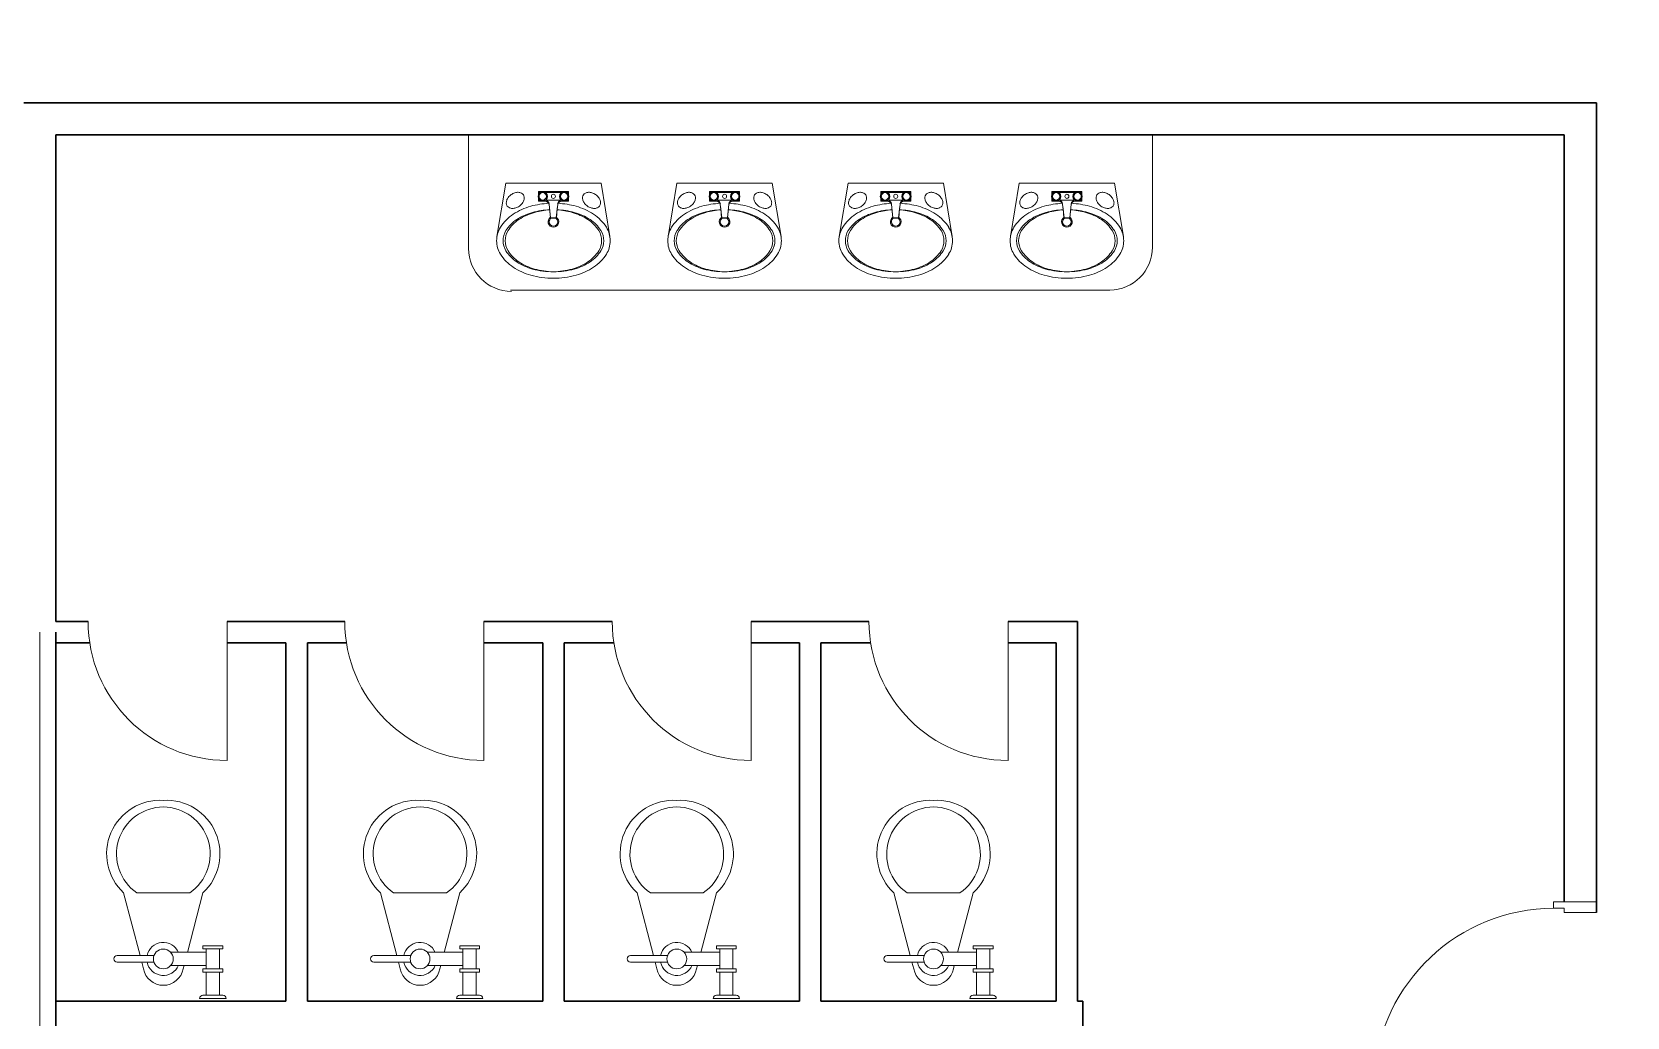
# Model space of a CAD drawing. Extents: x -59 to 582, y -1177 to 100.
# Drawn here: x 503.76 to 511.22, y -6.03 to -1.42 of the extents above; entities that cross this region are included whole.
import ezdxf

# ---------------------------------------------------------------- set-up
doc = ezdxf.new("R2010")
doc.units = 0
doc.header["$LTSCALE"] = 0.15
doc.layers.add('0 sockets', color=252, linetype='Continuous')
for name, color, linetype, lineweight in [('anal', 252, 'Continuous', 20), ('DOOR', 252, 'Continuous', 20), ('FIXT', 252, 'Continuous', 9), ('wall', 252, 'Continuous', 30), ('WC', 252, 'Continuous', 9)]:
    doc.layers.add(name, color=color, linetype=linetype, lineweight=lineweight)

# ---------------------------------------------------------------- blocks, each defined once
blk = doc.blocks.new('ARCH')
at = {"layer": 'anal'}
for p, q in [((105.8036, 386.3938), (105.8036, 386.925)), ((109, 386.925), (109, 386.4)), ((108.8, 386.2), (106, 386.2)), ((103.8, 384.6), (103.8, 379.8)), ((103.8, 379.8), (103.8, 384.6))]:
    blk.add_line(p, q, dxfattribs=at)
for centre, start, end in [((106.0036, 386.3938), 180, 270), ((108.8, 386.4), 270, 0)]:
    blk.add_arc(centre, 0.2, start, end, dxfattribs=at)
at = {"layer": 'DOOR'}
for p, q in [((104.675, 384.65), (104.675, 384)), ((105.875, 384.65), (105.875, 384)), ((107.125, 384.65), (107.125, 384)), ((108.325, 384.65), (108.325, 384))]:
    blk.add_line(p, q, dxfattribs=at)
blk.add_lwpolyline([(110.875, 383.3092), (110.875, 383.3392), (111.075, 383.3392), (111.075, 383.2892), (110.925, 383.2892), (110.925, 383.3092)], close=True, dxfattribs=at)
for centre, radius, start, end in [((104.675, 384.65), 0.65, 180, 270), ((105.875, 384.65), 0.65, 180, 270), ((107.125, 384.65), 0.65, 180, 270), ((108.325, 384.65), 0.65, 180, 270), ((110.8783, 382.4643), 0.8449, 90.22177, 176.38894)]:
    blk.add_arc(centre, radius, start, end, dxfattribs=at)
at = {"layer": 'FIXT'}
for p, q in [((105.9775, 386.7), (105.9361, 386.4499)), ((106.4225, 386.7), (105.9775, 386.7)), ((106.4639, 386.4499), (106.4225, 386.7)), ((106.7775, 386.7), (106.7361, 386.4499)), ((107.2225, 386.7), (106.7775, 386.7)), ((107.2639, 386.4499), (107.2225, 386.7)), ((107.5775, 386.7), (107.5361, 386.4499)), ((108.0225, 386.7), (107.5775, 386.7)), ((108.0639, 386.4499), (108.0225, 386.7)), ((108.3775, 386.7), (108.3361, 386.4499)), ((108.8225, 386.7), (108.3775, 386.7)), ((108.8639, 386.4499), (108.8225, 386.7)), ((106.27, 386.6605), (106.13, 386.6605)), ((106.13, 386.6472), (106.13, 386.6605)), ((106.131, 386.656), (106.13, 386.6605)), ((106.13, 386.6155), (106.13, 386.6288)), ((106.131, 386.62), (106.13, 386.6155)), ((106.13, 386.6155), (106.1609, 386.6155)), ((106.131, 386.6491), (106.131, 386.656)), ((106.131, 386.656), (106.1374, 386.656)), ((106.131, 386.62), (106.131, 386.6269)), ((106.131, 386.62), (106.1374, 386.62)), ((106.2374, 386.656), (106.1626, 386.656)), ((106.2374, 386.62), (106.1626, 386.62)), ((106.1868, 386.5379), (106.18, 386.6021)), ((106.2133, 386.5379), (106.22, 386.6021)), ((106.27, 386.6155), (106.2391, 386.6155)), ((106.269, 386.656), (106.2626, 386.656)), ((106.269, 386.62), (106.2626, 386.62)), ((106.269, 386.656), (106.27, 386.6605)), ((106.269, 386.6491), (106.269, 386.656)), ((106.269, 386.62), (106.269, 386.6269)), ((106.269, 386.62), (106.27, 386.6155)), ((106.27, 386.6472), (106.27, 386.6605)), ((106.27, 386.6155), (106.27, 386.6288)), ((107.07, 386.6605), (106.93, 386.6605)), ((106.93, 386.6472), (106.93, 386.6605)), ((106.931, 386.656), (106.93, 386.6605)), ((106.93, 386.6155), (106.93, 386.6288)), ((106.931, 386.62), (106.93, 386.6155)), ((106.93, 386.6155), (106.9609, 386.6155)), ((106.931, 386.6491), (106.931, 386.656)), ((106.931, 386.656), (106.9374, 386.656)), ((106.931, 386.62), (106.931, 386.6269)), ((106.931, 386.62), (106.9374, 386.62)), ((107.0374, 386.656), (106.9626, 386.656)), ((107.0374, 386.62), (106.9626, 386.62)), ((106.9868, 386.5379), (106.98, 386.6021)), ((107.0133, 386.5379), (107.02, 386.6021)), ((107.07, 386.6155), (107.0391, 386.6155)), ((107.069, 386.656), (107.0626, 386.656)), ((107.069, 386.62), (107.0626, 386.62)), ((107.069, 386.656), (107.07, 386.6605)), ((107.069, 386.6491), (107.069, 386.656)), ((107.069, 386.62), (107.069, 386.6269)), ((107.069, 386.62), (107.07, 386.6155)), ((107.07, 386.6472), (107.07, 386.6605)), ((107.07, 386.6155), (107.07, 386.6288)), ((107.87, 386.6605), (107.73, 386.6605)), ((107.73, 386.6472), (107.73, 386.6605)), ((107.731, 386.656), (107.73, 386.6605)), ((107.73, 386.6155), (107.73, 386.6288)), ((107.731, 386.62), (107.73, 386.6155)), ((107.73, 386.6155), (107.7609, 386.6155)), ((107.731, 386.6491), (107.731, 386.656)), ((107.731, 386.656), (107.7374, 386.656)), ((107.731, 386.62), (107.731, 386.6269)), ((107.731, 386.62), (107.7374, 386.62)), ((107.8374, 386.656), (107.7626, 386.656)), ((107.8374, 386.62), (107.7626, 386.62)), ((107.7868, 386.5379), (107.78, 386.6021)), ((107.8132, 386.5379), (107.82, 386.6021)), ((107.87, 386.6155), (107.8391, 386.6155)), ((107.869, 386.656), (107.8626, 386.656)), ((107.869, 386.62), (107.8626, 386.62)), ((107.869, 386.656), (107.87, 386.6605)), ((107.869, 386.6491), (107.869, 386.656)), ((107.869, 386.62), (107.869, 386.6269)), ((107.869, 386.62), (107.87, 386.6155)), ((107.87, 386.6472), (107.87, 386.6605)), ((107.87, 386.6155), (107.87, 386.6288)), ((108.67, 386.6605), (108.53, 386.6605)), ((108.53, 386.6472), (108.53, 386.6605)), ((108.531, 386.656), (108.53, 386.6605)), ((108.53, 386.6155), (108.53, 386.6288)), ((108.531, 386.62), (108.53, 386.6155)), ((108.53, 386.6155), (108.5609, 386.6155)), ((108.531, 386.6491), (108.531, 386.656)), ((108.531, 386.656), (108.5374, 386.656)), ((108.531, 386.62), (108.531, 386.6269)), ((108.531, 386.62), (108.5374, 386.62)), ((108.6374, 386.656), (108.5626, 386.656)), ((108.6374, 386.62), (108.5626, 386.62)), ((108.5867, 386.5379), (108.58, 386.6021)), ((108.6133, 386.5379), (108.62, 386.6021)), ((108.67, 386.6155), (108.6391, 386.6155)), ((108.669, 386.656), (108.6626, 386.656)), ((108.669, 386.62), (108.6626, 386.62)), ((108.669, 386.656), (108.67, 386.6605)), ((108.669, 386.6491), (108.669, 386.656)), ((108.669, 386.62), (108.669, 386.6269)), ((108.669, 386.62), (108.67, 386.6155)), ((108.67, 386.6472), (108.67, 386.6605)), ((108.67, 386.6155), (108.67, 386.6288)), ((106.186, 386.5365), (106.1819, 386.584)), ((106.1868, 386.5379), (106.186, 386.5365)), ((106.2133, 386.5379), (106.214, 386.5365)), ((106.214, 386.5365), (106.2181, 386.584)), ((106.986, 386.5365), (106.9819, 386.584)), ((106.9868, 386.5379), (106.986, 386.5365)), ((107.0133, 386.5379), (107.014, 386.5365)), ((107.014, 386.5365), (107.0181, 386.584)), ((107.786, 386.5365), (107.7819, 386.584)), ((107.7868, 386.5379), (107.786, 386.5365)), ((107.8132, 386.5379), (107.814, 386.5365)), ((107.814, 386.5365), (107.8181, 386.584)), ((108.586, 386.5365), (108.5819, 386.584)), ((108.5867, 386.5379), (108.586, 386.5365)), ((108.6133, 386.5379), (108.614, 386.5365)), ((108.614, 386.5365), (108.6181, 386.584))]:
    blk.add_line(p, q, dxfattribs=at)
for centre, radius in [((106.15, 386.638), 0.022), ((106.15, 386.638), 0.0173), ((106.2, 386.638), 0.0095), ((106.25, 386.638), 0.022), ((106.25, 386.638), 0.0173), ((106.95, 386.638), 0.022), ((106.95, 386.638), 0.0173), ((107, 386.638), 0.0095), ((107.05, 386.638), 0.022), ((107.05, 386.638), 0.0173), ((107.75, 386.638), 0.022), ((107.75, 386.638), 0.0173), ((107.8, 386.638), 0.0095), ((107.85, 386.638), 0.022), ((107.85, 386.638), 0.0173), ((108.55, 386.638), 0.022), ((108.55, 386.638), 0.0173), ((108.6, 386.638), 0.0095), ((108.65, 386.638), 0.022), ((108.65, 386.638), 0.0173)]:
    blk.add_circle(centre, radius, dxfattribs=at)
for centre, radius, start, end in [((106.0158, 386.6076), 0.036, 161.68972, 185.92952), ((106.0035, 386.6064), 0.0237, 185.92952, 215), ((106.0269, 386.6039), 0.0477, 142.15178, 161.68972), ((106.0035, 386.6064), 0.0237, 215, 244.07048), ((106.0392, 386.5944), 0.0632, 125, 142.15178), ((106.0392, 386.5944), 0.0632, 107.84822, 125), ((106.1697, 386.3164), 0.2855, 105.31243, 123.46538), ((106.0344, 386.6092), 0.0477, 88.31028, 107.84822), ((106.0045, 386.6439), 0.0632, 287.84822, 305), ((106.0347, 386.6209), 0.036, 64.07048, 88.31028), ((106.0045, 386.6439), 0.0632, 305, 322.15178), ((106.0401, 386.632), 0.0237, 35, 64.07048), ((106.0168, 386.6344), 0.0477, 322.15178, 341.68972), ((106.0401, 386.632), 0.0237, 5.92952, 35), ((106.0279, 386.6307), 0.036, 341.68972, 5.92952), ((106.2, 386.2057), 0.4003, 93.1171, 105.31243), ((106.1213, 386.638), 0.0115, 315.8561, 44.1439), ((106.15, 386.6667), 0.0115, 225.8561, 314.1439), ((106.15, 386.6093), 0.0115, 45.8561, 134.1439), ((106.1609, 386.5955), 0.02, 15.06132, 90), ((106.1601, 386.6), 0.02, 5.97774, 83.34733), ((106.1787, 386.638), 0.0115, 135.8561, 224.1439), ((106.2391, 386.5955), 0.02, 90, 164.93868), ((106.2399, 386.6), 0.02, 96.65267, 174.02226), ((106.2, 386.2057), 0.4003, 74.68757, 86.8829), ((106.2213, 386.638), 0.0115, 315.8561, 44.1439), ((106.25, 386.6667), 0.0115, 225.8561, 314.1439), ((106.25, 386.6093), 0.0115, 45.8561, 134.1439), ((106.2787, 386.638), 0.0115, 135.8561, 224.1439), ((106.2303, 386.3164), 0.2855, 56.53462, 74.68757), ((106.3721, 386.6307), 0.036, 174.07048, 198.31028), ((106.3599, 386.632), 0.0237, 145, 174.07048), ((106.3832, 386.6344), 0.0477, 198.31028, 217.84822), ((106.3599, 386.632), 0.0237, 115.92952, 145), ((106.3955, 386.6439), 0.0632, 217.84822, 235), ((106.3653, 386.6209), 0.036, 91.68972, 115.92952), ((106.3955, 386.6439), 0.0632, 235, 252.15178), ((106.3656, 386.6092), 0.0477, 72.15178, 91.68972), ((106.3608, 386.5944), 0.0632, 55, 72.15178), ((106.3608, 386.5944), 0.0632, 37.84822, 55), ((106.3965, 386.6064), 0.0237, 295.92952, 325), ((106.3731, 386.6039), 0.0477, 18.31028, 37.84822), ((106.3965, 386.6064), 0.0237, 325, 354.07048), ((106.3842, 386.6076), 0.036, 354.07048, 18.31028), ((106.8158, 386.6076), 0.036, 161.68972, 185.92952), ((106.8035, 386.6064), 0.0237, 185.92952, 215), ((106.8269, 386.6039), 0.0477, 142.15178, 161.68972), ((106.8035, 386.6064), 0.0237, 215, 244.07048), ((106.8392, 386.5944), 0.0632, 125, 142.15178), ((106.8392, 386.5944), 0.0632, 107.84822, 125), ((106.9697, 386.3164), 0.2855, 105.31243, 123.46538), ((106.8344, 386.6092), 0.0477, 88.31028, 107.84822), ((106.8045, 386.6439), 0.0632, 287.84822, 305), ((106.8347, 386.6209), 0.036, 64.07048, 88.31028), ((106.8045, 386.6439), 0.0632, 305, 322.15178), ((106.8401, 386.632), 0.0237, 35, 64.07048), ((106.8168, 386.6344), 0.0477, 322.15178, 341.68972), ((106.8401, 386.632), 0.0237, 5.92952, 35), ((106.8279, 386.6307), 0.036, 341.68972, 5.92952), ((107, 386.2057), 0.4003, 93.1171, 105.31243), ((106.9213, 386.638), 0.0115, 315.8561, 44.1439), ((106.95, 386.6667), 0.0115, 225.8561, 314.1439), ((106.95, 386.6093), 0.0115, 45.8561, 134.1439), ((106.9609, 386.5955), 0.02, 15.06132, 90), ((106.9601, 386.6), 0.02, 5.97774, 83.34733), ((106.9787, 386.638), 0.0115, 135.8561, 224.1439), ((107.0391, 386.5955), 0.02, 90, 164.93868), ((107.0399, 386.6), 0.02, 96.65267, 174.02226), ((107, 386.2057), 0.4003, 74.68757, 86.8829), ((107.0213, 386.638), 0.0115, 315.8561, 44.1439), ((107.05, 386.6667), 0.0115, 225.8561, 314.1439), ((107.05, 386.6093), 0.0115, 45.8561, 134.1439), ((107.0787, 386.638), 0.0115, 135.8561, 224.1439), ((107.0303, 386.3164), 0.2855, 56.53462, 74.68757), ((107.1721, 386.6307), 0.036, 174.07048, 198.31028), ((107.1599, 386.632), 0.0237, 145, 174.07048), ((107.1832, 386.6344), 0.0477, 198.31028, 217.84822), ((107.1599, 386.632), 0.0237, 115.92952, 145), ((107.1955, 386.6439), 0.0632, 217.84822, 235), ((107.1653, 386.6209), 0.036, 91.68972, 115.92952), ((107.1955, 386.6439), 0.0632, 235, 252.15178), ((107.1656, 386.6092), 0.0477, 72.15178, 91.68972), ((107.1608, 386.5944), 0.0632, 55, 72.15178), ((107.1608, 386.5944), 0.0632, 37.84822, 55), ((107.1965, 386.6064), 0.0237, 295.92952, 325), ((107.1731, 386.6039), 0.0477, 18.31028, 37.84822), ((107.1965, 386.6064), 0.0237, 325, 354.07048), ((107.1842, 386.6076), 0.036, 354.07048, 18.31028), ((107.6158, 386.6076), 0.036, 161.68972, 185.92952), ((107.6035, 386.6064), 0.0237, 185.92952, 215), ((107.6269, 386.6039), 0.0477, 142.15178, 161.68972), ((107.6035, 386.6064), 0.0237, 215, 244.07048), ((107.6392, 386.5944), 0.0632, 125, 142.15178), ((107.6392, 386.5944), 0.0632, 107.84822, 125), ((107.7697, 386.3164), 0.2855, 105.31243, 123.46538), ((107.6344, 386.6092), 0.0477, 88.31028, 107.84822), ((107.6045, 386.6439), 0.0632, 287.84822, 305), ((107.6347, 386.6209), 0.036, 64.07048, 88.31028), ((107.6045, 386.6439), 0.0632, 305, 322.15178), ((107.6401, 386.632), 0.0237, 35, 64.07048), ((107.6168, 386.6344), 0.0477, 322.15178, 341.68972), ((107.6401, 386.632), 0.0237, 5.92952, 35), ((107.6279, 386.6307), 0.036, 341.68972, 5.92952), ((107.8, 386.2057), 0.4003, 93.1171, 105.31243), ((107.7213, 386.638), 0.0115, 315.8561, 44.1439), ((107.75, 386.6667), 0.0115, 225.8561, 314.1439), ((107.75, 386.6093), 0.0115, 45.8561, 134.1439), ((107.7609, 386.5955), 0.02, 15.06132, 90), ((107.7601, 386.6), 0.02, 5.97774, 83.34733), ((107.7787, 386.638), 0.0115, 135.8561, 224.1439), ((107.8391, 386.5955), 0.02, 90, 164.93868), ((107.8399, 386.6), 0.02, 96.65267, 174.02226), ((107.8, 386.2057), 0.4003, 74.68757, 86.8829), ((107.8213, 386.638), 0.0115, 315.8561, 44.1439), ((107.85, 386.6667), 0.0115, 225.8561, 314.1439), ((107.85, 386.6093), 0.0115, 45.8561, 134.1439), ((107.8787, 386.638), 0.0115, 135.8561, 224.1439), ((107.8303, 386.3164), 0.2855, 56.53462, 74.68757), ((107.9721, 386.6307), 0.036, 174.07048, 198.31028), ((107.9599, 386.632), 0.0237, 145, 174.07048), ((107.9832, 386.6344), 0.0477, 198.31028, 217.84822), ((107.9599, 386.632), 0.0237, 115.92952, 145), ((107.9955, 386.6439), 0.0632, 217.84822, 235), ((107.9653, 386.6209), 0.036, 91.68972, 115.92952), ((107.9955, 386.6439), 0.0632, 235, 252.15178), ((107.9656, 386.6092), 0.0477, 72.15178, 91.68972), ((107.9608, 386.5944), 0.0632, 55, 72.15178), ((107.9608, 386.5944), 0.0632, 37.84822, 55), ((107.9965, 386.6064), 0.0237, 295.92952, 325), ((107.9731, 386.6039), 0.0477, 18.31028, 37.84822), ((107.9965, 386.6064), 0.0237, 325, 354.07048), ((107.9842, 386.6076), 0.036, 354.07048, 18.31028), ((108.4158, 386.6076), 0.036, 161.68972, 185.92952), ((108.4035, 386.6064), 0.0237, 185.92952, 215), ((108.4269, 386.6039), 0.0477, 142.15178, 161.68972), ((108.4035, 386.6064), 0.0237, 215, 244.07048), ((108.4392, 386.5944), 0.0632, 125, 142.15178), ((108.4392, 386.5944), 0.0632, 107.84822, 125), ((108.5697, 386.3164), 0.2855, 105.31243, 123.46538), ((108.4344, 386.6092), 0.0477, 88.31028, 107.84822), ((108.4045, 386.6439), 0.0632, 287.84822, 305), ((108.4347, 386.6209), 0.036, 64.07048, 88.31028), ((108.4045, 386.6439), 0.0632, 305, 322.15178), ((108.4401, 386.632), 0.0237, 35, 64.07048), ((108.4168, 386.6344), 0.0477, 322.15178, 341.68972), ((108.4401, 386.632), 0.0237, 5.92952, 35), ((108.4279, 386.6307), 0.036, 341.68972, 5.92952), ((108.6, 386.2057), 0.4003, 93.1171, 105.31243), ((108.5213, 386.638), 0.0115, 315.8561, 44.1439), ((108.55, 386.6667), 0.0115, 225.8561, 314.1439), ((108.55, 386.6093), 0.0115, 45.8561, 134.1439), ((108.5609, 386.5955), 0.02, 15.06132, 90), ((108.5601, 386.6), 0.02, 5.97774, 83.34733), ((108.5787, 386.638), 0.0115, 135.8561, 224.1439), ((108.6391, 386.5955), 0.02, 90, 164.93868), ((108.6399, 386.6), 0.02, 96.65267, 174.02226), ((108.6, 386.2057), 0.4003, 74.68757, 86.8829), ((108.6213, 386.638), 0.0115, 315.8561, 44.1439), ((108.65, 386.6667), 0.0115, 225.8561, 314.1439), ((108.65, 386.6093), 0.0115, 45.8561, 134.1439), ((108.6787, 386.638), 0.0115, 135.8561, 224.1439), ((108.6303, 386.3164), 0.2855, 56.53462, 74.68757), ((108.7721, 386.6307), 0.036, 174.07048, 198.31028), ((108.7599, 386.632), 0.0237, 145, 174.07048), ((108.7832, 386.6344), 0.0477, 198.31028, 217.84822), ((108.7599, 386.632), 0.0237, 115.92952, 145), ((108.7955, 386.6439), 0.0632, 217.84822, 235), ((108.7653, 386.6209), 0.036, 91.68972, 115.92952), ((108.7955, 386.6439), 0.0632, 235, 252.15178), ((108.7656, 386.6092), 0.0477, 72.15178, 91.68972), ((108.7608, 386.5944), 0.0632, 55, 72.15178), ((108.7608, 386.5944), 0.0632, 37.84822, 55), ((108.7965, 386.6064), 0.0237, 295.92952, 325), ((108.7731, 386.6039), 0.0477, 18.31028, 37.84822), ((108.7965, 386.6064), 0.0237, 325, 354.07048), ((108.7842, 386.6076), 0.036, 354.07048, 18.31028), ((106.1234, 386.3864), 0.2016, 123.46538, 147.92748), ((106.1234, 386.3864), 0.1716, 123.46538, 147.92748), ((106.1334, 386.3864), 0.1716, 123.46538, 147.92748), ((106.0089, 386.6174), 0.036, 244.07048, 268.31028), ((106.0092, 386.6292), 0.0477, 268.31028, 287.84822), ((106.1697, 386.3164), 0.2555, 105.31243, 123.46538), ((106.1797, 386.3164), 0.2555, 105.31243, 123.46538), ((106.2, 386.2057), 0.3703, 92.68673, 105.31243), ((106.21, 386.2057), 0.3703, 94.22904, 105.31243), ((106.2, 386.519), 0.025, 121.88267, 58.11733), ((106.2, 386.519), 0.02, 121.49929, 180), ((106.2, 386.519), 0.02, 180, 0), ((106.2, 386.6345), 0.099, 261.872, 278.128), ((106.2, 386.6348), 0.0978, 262.2121, 277.7879), ((106.2, 386.519), 0.02, 0, 58.50071), ((106.19, 386.2057), 0.3703, 74.68757, 85.77096), ((106.2, 386.2057), 0.3703, 74.68757, 87.31327), ((106.2203, 386.3164), 0.2555, 56.53462, 74.68757), ((106.2303, 386.3164), 0.2555, 56.53462, 74.68757), ((106.2666, 386.3864), 0.1716, 32.07252, 56.53462), ((106.2766, 386.3864), 0.1716, 32.07252, 56.53462), ((106.3908, 386.6292), 0.0477, 252.15178, 271.68972), ((106.2766, 386.3864), 0.2016, 32.07252, 56.53462), ((106.3911, 386.6174), 0.036, 271.68972, 295.92952), ((106.9234, 386.3864), 0.2016, 123.46538, 147.92748), ((106.9234, 386.3864), 0.1716, 123.46538, 147.92748), ((106.9334, 386.3864), 0.1716, 123.46538, 147.92748), ((106.8089, 386.6174), 0.036, 244.07048, 268.31028), ((106.8092, 386.6292), 0.0477, 268.31028, 287.84822), ((106.9697, 386.3164), 0.2555, 105.31243, 123.46538), ((106.9797, 386.3164), 0.2555, 105.31243, 123.46538), ((107, 386.2057), 0.3703, 92.68673, 105.31243), ((107.01, 386.2057), 0.3703, 94.22904, 105.31243), ((107, 386.519), 0.025, 121.88267, 58.11733), ((107, 386.519), 0.02, 121.49929, 180), ((107, 386.519), 0.02, 180, 0), ((107, 386.6345), 0.099, 261.872, 278.128), ((107, 386.6348), 0.0978, 262.2121, 277.7879), ((107, 386.519), 0.02, 0, 58.50071), ((106.99, 386.2057), 0.3703, 74.68757, 85.77096), ((107, 386.2057), 0.3703, 74.68757, 87.31327), ((107.0203, 386.3164), 0.2555, 56.53462, 74.68757), ((107.0303, 386.3164), 0.2555, 56.53462, 74.68757), ((107.0666, 386.3864), 0.1716, 32.07252, 56.53462), ((107.0766, 386.3864), 0.1716, 32.07252, 56.53462), ((107.1908, 386.6292), 0.0477, 252.15178, 271.68972), ((107.0766, 386.3864), 0.2016, 32.07252, 56.53462), ((107.1911, 386.6174), 0.036, 271.68972, 295.92952), ((107.7234, 386.3864), 0.2016, 123.46538, 147.92748), ((107.7234, 386.3864), 0.1716, 123.46538, 147.92748), ((107.7334, 386.3864), 0.1716, 123.46538, 147.92748), ((107.6089, 386.6174), 0.036, 244.07048, 268.31028), ((107.6092, 386.6292), 0.0477, 268.31028, 287.84822), ((107.7697, 386.3164), 0.2555, 105.31243, 123.46538), ((107.7797, 386.3164), 0.2555, 105.31243, 123.46538), ((107.8, 386.2057), 0.3703, 92.68673, 105.31243), ((107.81, 386.2057), 0.3703, 94.22904, 105.31243), ((107.8, 386.519), 0.025, 121.88267, 58.11733), ((107.8, 386.519), 0.02, 121.49929, 180), ((107.8, 386.519), 0.02, 180, 0), ((107.8, 386.6345), 0.099, 261.872, 278.128), ((107.8, 386.6348), 0.0978, 262.2121, 277.7879), ((107.8, 386.519), 0.02, 0, 58.50071), ((107.79, 386.2057), 0.3703, 74.68757, 85.77096), ((107.8, 386.2057), 0.3703, 74.68757, 87.31327), ((107.8203, 386.3164), 0.2555, 56.53462, 74.68757), ((107.8303, 386.3164), 0.2555, 56.53462, 74.68757), ((107.8666, 386.3864), 0.1716, 32.07252, 56.53462), ((107.8766, 386.3864), 0.1716, 32.07252, 56.53462), ((107.9908, 386.6292), 0.0477, 252.15178, 271.68972), ((107.8766, 386.3864), 0.2016, 32.07252, 56.53462), ((107.9911, 386.6174), 0.036, 271.68972, 295.92952), ((108.5234, 386.3864), 0.2016, 123.46538, 147.92748), ((108.5234, 386.3864), 0.1716, 123.46538, 147.92748), ((108.5334, 386.3864), 0.1716, 123.46538, 147.92748), ((108.4089, 386.6174), 0.036, 244.07048, 268.31028), ((108.4092, 386.6292), 0.0477, 268.31028, 287.84822), ((108.5697, 386.3164), 0.2555, 105.31243, 123.46538), ((108.5797, 386.3164), 0.2555, 105.31243, 123.46538), ((108.6, 386.2057), 0.3703, 92.68673, 105.31243), ((108.61, 386.2057), 0.3703, 94.22904, 105.31243), ((108.6, 386.519), 0.025, 121.88267, 58.11733), ((108.6, 386.519), 0.02, 121.49929, 180), ((108.6, 386.519), 0.02, 180, 0), ((108.6, 386.6345), 0.099, 261.872, 278.128), ((108.6, 386.6348), 0.0978, 262.2121, 277.7879), ((108.6, 386.519), 0.02, 0, 58.50071), ((108.59, 386.2057), 0.3703, 74.68757, 85.77096), ((108.6, 386.2057), 0.3703, 74.68757, 87.31327), ((108.6203, 386.3164), 0.2555, 56.53462, 74.68757), ((108.6303, 386.3164), 0.2555, 56.53462, 74.68757), ((108.6666, 386.3864), 0.1716, 32.07252, 56.53462), ((108.6766, 386.3864), 0.1716, 32.07252, 56.53462), ((108.7908, 386.6292), 0.0477, 252.15178, 271.68972), ((108.6766, 386.3864), 0.2016, 32.07252, 56.53462), ((108.7911, 386.6174), 0.036, 271.68972, 295.92952), ((106.0531, 386.4305), 0.1186, 147.92748, 180), ((106.0531, 386.4305), 0.0886, 147.92748, 180), ((106.0631, 386.4305), 0.0886, 147.92748, 180), ((106.3369, 386.4305), 0.0886, 0, 32.07252), ((106.3469, 386.4305), 0.0886, 0, 32.07252), ((106.3469, 386.4305), 0.1186, 0, 32.07252), ((106.8531, 386.4305), 0.1186, 147.92748, 180), ((106.8531, 386.4305), 0.0886, 147.92748, 180), ((106.8631, 386.4305), 0.0886, 147.92748, 180), ((107.1369, 386.4305), 0.0886, 0, 32.07252), ((107.1469, 386.4305), 0.0886, 0, 32.07252), ((107.1469, 386.4305), 0.1186, 0, 32.07252), ((107.6531, 386.4305), 0.1186, 147.92748, 180), ((107.6531, 386.4305), 0.0886, 147.92748, 180), ((107.6631, 386.4305), 0.0886, 147.92748, 180), ((107.9369, 386.4305), 0.0886, 0, 32.07252), ((107.9469, 386.4305), 0.0886, 0, 32.07252), ((107.9469, 386.4305), 0.1186, 0, 32.07252), ((108.4531, 386.4305), 0.1186, 147.92748, 180), ((108.4531, 386.4305), 0.0886, 147.92748, 180), ((108.4631, 386.4305), 0.0886, 147.92748, 180), ((108.7369, 386.4305), 0.0886, 0, 32.07252), ((108.7469, 386.4305), 0.0886, 0, 32.07252), ((108.7469, 386.4305), 0.1186, 0, 32.07252), ((106.0531, 386.4305), 0.1186, 180, 212.07252), ((106.1234, 386.4746), 0.2016, 212.07252, 236.53462), ((106.0531, 386.4305), 0.0886, 180, 212.07252), ((106.0631, 386.4305), 0.0886, 180, 212.07252), ((106.1234, 386.4746), 0.1716, 212.07252, 236.53462), ((106.1334, 386.4746), 0.1716, 212.07252, 236.53462), ((106.2666, 386.4746), 0.1716, 303.46538, 327.92748), ((106.2766, 386.4746), 0.1716, 303.46538, 327.92748), ((106.2766, 386.4746), 0.2016, 303.46538, 327.92748), ((106.3369, 386.4305), 0.0886, 327.92748, 0), ((106.3469, 386.4305), 0.0886, 327.92748, 0), ((106.3469, 386.4305), 0.1186, 327.92748, 0), ((106.8531, 386.4305), 0.1186, 180, 212.07252), ((106.9234, 386.4746), 0.2016, 212.07252, 236.53462), ((106.8531, 386.4305), 0.0886, 180, 212.07252), ((106.8631, 386.4305), 0.0886, 180, 212.07252), ((106.9234, 386.4746), 0.1716, 212.07252, 236.53462), ((106.9334, 386.4746), 0.1716, 212.07252, 236.53462), ((107.0666, 386.4746), 0.1716, 303.46538, 327.92748), ((107.0766, 386.4746), 0.1716, 303.46538, 327.92748), ((107.0766, 386.4746), 0.2016, 303.46538, 327.92748), ((107.1369, 386.4305), 0.0886, 327.92748, 0), ((107.1469, 386.4305), 0.0886, 327.92748, 0), ((107.1469, 386.4305), 0.1186, 327.92748, 0), ((107.6531, 386.4305), 0.1186, 180, 212.07252), ((107.7234, 386.4746), 0.2016, 212.07252, 236.53462), ((107.6531, 386.4305), 0.0886, 180, 212.07252), ((107.6631, 386.4305), 0.0886, 180, 212.07252), ((107.7234, 386.4746), 0.1716, 212.07252, 236.53462), ((107.7334, 386.4746), 0.1716, 212.07252, 236.53462), ((107.8666, 386.4746), 0.1716, 303.46538, 327.92748), ((107.8766, 386.4746), 0.1716, 303.46538, 327.92748), ((107.8766, 386.4746), 0.2016, 303.46538, 327.92748), ((107.9369, 386.4305), 0.0886, 327.92748, 0), ((107.9469, 386.4305), 0.0886, 327.92748, 0), ((107.9469, 386.4305), 0.1186, 327.92748, 0), ((108.4531, 386.4305), 0.1186, 180, 212.07252), ((108.5234, 386.4746), 0.2016, 212.07252, 236.53462), ((108.4531, 386.4305), 0.0886, 180, 212.07252), ((108.4631, 386.4305), 0.0886, 180, 212.07252), ((108.5234, 386.4746), 0.1716, 212.07252, 236.53462), ((108.5334, 386.4746), 0.1716, 212.07252, 236.53462), ((108.6666, 386.4746), 0.1716, 303.46538, 327.92748), ((108.6766, 386.4746), 0.1716, 303.46538, 327.92748), ((108.6766, 386.4746), 0.2016, 303.46538, 327.92748), ((108.7369, 386.4305), 0.0886, 327.92748, 0), ((108.7469, 386.4305), 0.0886, 327.92748, 0), ((108.7469, 386.4305), 0.1186, 327.92748, 0), ((106.1697, 386.5446), 0.2855, 236.53462, 254.68757), ((106.1697, 386.5446), 0.2555, 236.53462, 254.68757), ((106.1797, 386.5446), 0.2555, 236.53462, 254.68757), ((106.2, 386.6553), 0.3703, 254.68757, 270), ((106.21, 386.6553), 0.3703, 254.68757, 268.45237), ((106.2, 386.6553), 0.3703, 270, 285.31243), ((106.19, 386.6553), 0.3703, 271.54763, 285.31243), ((106.2203, 386.5446), 0.2555, 285.31243, 303.46538), ((106.2303, 386.5446), 0.2555, 285.31243, 303.46538), ((106.2303, 386.5446), 0.2855, 285.31243, 303.46538), ((106.9697, 386.5446), 0.2855, 236.53462, 254.68757), ((106.9697, 386.5446), 0.2555, 236.53462, 254.68757), ((106.9797, 386.5446), 0.2555, 236.53462, 254.68757), ((107, 386.6553), 0.3703, 254.68757, 270), ((107.01, 386.6553), 0.3703, 254.68757, 268.45237), ((107, 386.6553), 0.3703, 270, 285.31243), ((106.99, 386.6553), 0.3703, 271.54763, 285.31243), ((107.0203, 386.5446), 0.2555, 285.31243, 303.46538), ((107.0303, 386.5446), 0.2555, 285.31243, 303.46538), ((107.0303, 386.5446), 0.2855, 285.31243, 303.46538), ((107.7697, 386.5446), 0.2855, 236.53462, 254.68757), ((107.7697, 386.5446), 0.2555, 236.53462, 254.68757), ((107.7797, 386.5446), 0.2555, 236.53462, 254.68757), ((107.8, 386.6553), 0.3703, 254.68757, 270), ((107.81, 386.6553), 0.3703, 254.68757, 268.45237), ((107.8, 386.6553), 0.3703, 270, 285.31243), ((107.79, 386.6553), 0.3703, 271.54763, 285.31243), ((107.8203, 386.5446), 0.2555, 285.31243, 303.46538), ((107.8303, 386.5446), 0.2555, 285.31243, 303.46538), ((107.8303, 386.5446), 0.2855, 285.31243, 303.46538), ((108.5697, 386.5446), 0.2855, 236.53462, 254.68757), ((108.5697, 386.5446), 0.2555, 236.53462, 254.68757), ((108.5797, 386.5446), 0.2555, 236.53462, 254.68757), ((108.6, 386.6553), 0.3703, 254.68757, 270), ((108.61, 386.6553), 0.3703, 254.68757, 268.45237), ((108.6, 386.6553), 0.3703, 270, 285.31243), ((108.59, 386.6553), 0.3703, 271.54763, 285.31243), ((108.6203, 386.5446), 0.2555, 285.31243, 303.46538), ((108.6303, 386.5446), 0.2555, 285.31243, 303.46538), ((108.6303, 386.5446), 0.2855, 285.31243, 303.46538), ((106.2, 386.6553), 0.4003, 254.68757, 270), ((106.2, 386.6553), 0.4003, 270, 285.31243), ((107, 386.6553), 0.4003, 254.68757, 270), ((107, 386.6553), 0.4003, 270, 285.31243), ((107.8, 386.6553), 0.4003, 254.68757, 270), ((107.8, 386.6553), 0.4003, 270, 285.31243), ((108.6, 386.6553), 0.4003, 254.68757, 270), ((108.6, 386.6553), 0.4003, 270, 285.31243)]:
    blk.add_arc(centre, radius, start, end, dxfattribs=at)
at = {"layer": 'wall'}
for p, q in [((103.725, 387.075), (111.075, 387.075)), ((111.075, 383.2892), (111.075, 387.075)), ((103.875, 384.65), (103.875, 386.925)), ((103.875, 386.925), (110.925, 386.925)), ((110.925, 383.3392), (110.925, 386.925)), ((103.875, 384.65), (104.025, 384.65)), ((105.225, 384.65), (104.675, 384.65)), ((106.475, 384.65), (105.875, 384.65)), ((107.675, 384.65), (107.125, 384.65)), ((108.65, 384.65), (108.325, 384.65)), ((108.65, 382.875), (108.65, 384.65)), ((103.875, 377.4), (103.875, 384.6)), ((103.875, 384.55), (104.0327, 384.55)), ((103.875, 382.875), (103.875, 384.55)), ((104.95, 384.55), (104.675, 384.55)), ((104.95, 382.875), (104.95, 384.55)), ((105.2327, 384.55), (105.05, 384.55)), ((105.05, 382.875), (105.05, 384.55)), ((106.15, 384.55), (105.875, 384.55)), ((106.15, 382.875), (106.15, 384.55)), ((106.4827, 384.55), (106.25, 384.55)), ((106.25, 382.875), (106.25, 384.55)), ((107.35, 384.55), (107.125, 384.55)), ((107.35, 382.875), (107.35, 384.55)), ((107.6827, 384.55), (107.45, 384.55)), ((107.45, 382.875), (107.45, 384.55)), ((108.55, 384.55), (108.325, 384.55)), ((108.55, 382.875), (108.55, 384.55)), ((104.95, 382.875), (103.875, 382.875)), ((106.15, 382.875), (105.05, 382.875)), ((107.35, 382.875), (106.25, 382.875)), ((108.55, 382.875), (107.45, 382.875)), ((108.675, 382.875), (108.65, 382.875)), ((108.675, 382.3), (108.675, 382.875))]:
    blk.add_line(p, q, dxfattribs=at)
at = {"layer": 'WC'}
for p, q in [((104.2678, 383.0878), (104.1913, 383.381)), ((104.2531, 383.381), (104.5002, 383.381)), ((104.4894, 383.1028), (104.562, 383.381)), ((105.4678, 383.0878), (105.3913, 383.381)), ((105.4531, 383.381), (105.7002, 383.381)), ((105.6894, 383.1028), (105.762, 383.381)), ((106.6678, 383.0878), (106.5913, 383.381)), ((106.6531, 383.381), (106.9002, 383.381)), ((106.8894, 383.1028), (106.962, 383.381)), ((107.8678, 383.0878), (107.7913, 383.381)), ((107.8531, 383.381), (108.1002, 383.381)), ((108.0894, 383.1028), (108.162, 383.381)), ((104.1605, 383.0876), (104.3334, 383.0876)), ((104.5774, 383.103), (104.4112, 383.103)), ((104.562, 383.1339), (104.6547, 383.1339)), ((104.562, 383.1185), (104.562, 383.1339)), ((104.6547, 383.1185), (104.562, 383.1185)), ((104.5774, 383.0258), (104.5774, 383.1185)), ((104.6392, 383.1185), (104.6392, 383.0258)), ((104.6547, 383.1339), (104.6547, 383.1185)), ((105.3605, 383.0876), (105.5334, 383.0876)), ((105.7774, 383.103), (105.6112, 383.103)), ((105.762, 383.1339), (105.8547, 383.1339)), ((105.762, 383.1185), (105.762, 383.1339)), ((105.8547, 383.1185), (105.762, 383.1185)), ((105.7774, 383.0258), (105.7774, 383.1185)), ((105.8392, 383.1185), (105.8392, 383.0258)), ((105.8547, 383.1339), (105.8547, 383.1185)), ((106.5605, 383.0876), (106.7334, 383.0876)), ((106.9774, 383.103), (106.8112, 383.103)), ((106.962, 383.1339), (107.0547, 383.1339)), ((106.962, 383.1185), (106.962, 383.1339)), ((107.0547, 383.1185), (106.962, 383.1185)), ((106.9774, 383.0258), (106.9774, 383.1185)), ((107.0392, 383.1185), (107.0392, 383.0258)), ((107.0547, 383.1339), (107.0547, 383.1185)), ((107.7605, 383.0876), (107.9334, 383.0876)), ((108.1774, 383.103), (108.0112, 383.103)), ((108.162, 383.1339), (108.2547, 383.1339)), ((108.162, 383.1185), (108.162, 383.1339)), ((108.2547, 383.1185), (108.162, 383.1185)), ((108.1774, 383.0258), (108.1774, 383.1185)), ((108.2392, 383.1185), (108.2392, 383.0258)), ((108.2547, 383.1339), (108.2547, 383.1185)), ((104.3334, 383.0567), (104.1605, 383.0567)), ((104.284, 383.0258), (104.2759, 383.0569)), ((104.4108, 383.0412), (104.5774, 383.0412)), ((104.4693, 383.0258), (104.4735, 383.0416)), ((104.562, 383.0103), (104.562, 383.0258)), ((104.562, 383.0258), (104.6547, 383.0258)), ((104.6547, 383.0103), (104.562, 383.0103)), ((104.5774, 382.9022), (104.5774, 383.0103)), ((104.6392, 383.0103), (104.6392, 382.9022)), ((104.6547, 383.0258), (104.6547, 383.0103)), ((105.5334, 383.0567), (105.3605, 383.0567)), ((105.484, 383.0258), (105.4759, 383.0569)), ((105.6108, 383.0412), (105.7774, 383.0412)), ((105.6693, 383.0258), (105.6735, 383.0416)), ((105.762, 383.0103), (105.762, 383.0258)), ((105.762, 383.0258), (105.8547, 383.0258)), ((105.8547, 383.0103), (105.762, 383.0103)), ((105.7774, 382.9022), (105.7774, 383.0103)), ((105.8392, 383.0103), (105.8392, 382.9022)), ((105.8547, 383.0258), (105.8547, 383.0103)), ((106.7334, 383.0567), (106.5605, 383.0567)), ((106.684, 383.0258), (106.6759, 383.0569)), ((106.8108, 383.0412), (106.9774, 383.0412)), ((106.8693, 383.0258), (106.8735, 383.0416)), ((106.962, 383.0103), (106.962, 383.0258)), ((106.962, 383.0258), (107.0547, 383.0258)), ((107.0547, 383.0103), (106.962, 383.0103)), ((106.9774, 382.9022), (106.9774, 383.0103)), ((107.0392, 383.0103), (107.0392, 382.9022)), ((107.0547, 383.0258), (107.0547, 383.0103)), ((107.9334, 383.0567), (107.7605, 383.0567)), ((107.884, 383.0258), (107.8759, 383.0569)), ((108.0108, 383.0412), (108.1774, 383.0412)), ((108.0693, 383.0258), (108.0735, 383.0416)), ((108.162, 383.0258), (108.2547, 383.0258)), ((108.162, 383.0103), (108.162, 383.0258)), ((108.2547, 383.0103), (108.162, 383.0103)), ((108.1774, 382.9022), (108.1774, 383.0103)), ((108.2392, 383.0103), (108.2392, 382.9022)), ((108.2547, 383.0258), (108.2547, 383.0103)), ((104.5465, 382.8868), (104.6701, 382.8868)), ((104.562, 382.9022), (104.6547, 382.9022)), ((105.7465, 382.8868), (105.8701, 382.8868)), ((105.762, 382.9022), (105.8547, 382.9022)), ((106.9465, 382.8868), (107.0701, 382.8868)), ((106.962, 382.9022), (107.0547, 382.9022)), ((108.1465, 382.8868), (108.2701, 382.8868)), ((108.162, 382.9022), (108.2547, 382.9022))]:
    blk.add_line(p, q, dxfattribs=at)
for centre in [(104.3767, 383.0721), (105.5767, 383.0721), (106.7767, 383.0721), (107.9767, 383.0721)]:
    blk.add_circle(centre, 0.0463, dxfattribs=at)
for centre, radius, start, end in [((104.3619, 383.5638), 0.25, 86.62, 226.9828), ((104.3778, 383.5624), 0.2201, 90.3, 235.4946), ((104.3914, 383.5638), 0.25, 313.01722, 93.38), ((104.3755, 383.5624), 0.2201, 304.50543, 89.7), ((105.5619, 383.5638), 0.25, 86.62, 226.9828), ((105.5778, 383.5624), 0.2201, 90.3, 235.4946), ((105.5914, 383.5638), 0.25, 313.01722, 93.38), ((105.5755, 383.5624), 0.2201, 304.50543, 89.7), ((106.7619, 383.5638), 0.25, 86.62, 226.9828), ((106.7778, 383.5624), 0.2201, 90.3, 235.4946), ((106.7914, 383.5638), 0.25, 313.01722, 93.38), ((106.7755, 383.5624), 0.2201, 304.50543, 89.7), ((107.9619, 383.5638), 0.25, 86.62, 226.9828), ((107.9778, 383.5624), 0.2201, 90.3, 235.4946), ((107.9914, 383.5638), 0.25, 313.01722, 93.38), ((107.9755, 383.5624), 0.2201, 304.50543, 89.7), ((104.1605, 383.0721), 0.0154, 90, 270), ((104.3767, 383.0721), 0.0772, 23.4137, 168.1237), ((105.3605, 383.0721), 0.0154, 90, 270), ((105.5767, 383.0721), 0.0772, 23.4137, 168.1237), ((106.5605, 383.0721), 0.0154, 90, 270), ((106.7767, 383.0721), 0.0772, 23.4137, 168.1237), ((107.7605, 383.0721), 0.0154, 90, 270), ((107.9767, 383.0721), 0.0772, 23.4137, 168.1237), ((104.3767, 383.0428), 0.0942, 190.3889, 349.61114), ((104.3767, 383.0721), 0.0772, 191.423, 337.14953), ((105.5767, 383.0428), 0.0942, 190.3889, 349.61114), ((105.5767, 383.0721), 0.0772, 191.423, 337.14953), ((106.7767, 383.0428), 0.0942, 190.3889, 349.61114), ((106.7767, 383.0721), 0.0772, 191.423, 337.14953), ((107.9767, 383.0428), 0.0942, 190.3889, 349.61114), ((107.9767, 383.0721), 0.0772, 191.423, 337.14953), ((104.5627, 382.8861), 0.0161, 92.4084, 177.5916), ((104.654, 382.8861), 0.0161, 2.4084, 87.5916), ((105.7627, 382.8861), 0.0161, 92.4084, 177.5916), ((105.854, 382.8861), 0.0161, 2.4084, 87.5916), ((106.9627, 382.8861), 0.0161, 92.4084, 177.5916), ((107.054, 382.8861), 0.0161, 2.4084, 87.5916), ((108.1627, 382.8861), 0.0161, 92.4084, 177.5916), ((108.254, 382.8861), 0.0161, 2.4084, 87.5916)]:
    blk.add_arc(centre, radius, start, end, dxfattribs=at)
blk = doc.blocks.new('EE')
at = {"layer": '0 sockets'}
h = blk.add_hatch(color=6, dxfattribs=at)
h.dxf.hatch_style = 1
h.paths.add_polyline_path([(582.3938, 81.8406), (-59.1154, 81.8406), (-59.1154, -114.5819), (582.3938, -114.5819)])
h.paths.add_polyline_path([(577.3938, 76.8406), (577.3938, -109.5819), (-54.1154, -109.5819), (-54.1154, 76.8406)], flags=16)
h.paths.add_polyline_path([(408.0255, -15.1391, -1), (406.517, -15.1391, -1)], flags=0)
h.paths.add_polyline_path([(457.7835, -31.1193, 0.414214), (457.6835, -31.0193), (444.3113, -31.0193, 0.414214), (444.2113, -31.1193), (444.2113, -48.4465), (415.8336, -48.4465), (415.8336, -19.4832), (417.425, -19.4832, 0.414214), (417.525, -19.3832), (417.525, -15.2391, 0.414214), (417.425, -15.1391), (407.2736, -15.1391), (407.2712, -15.8933), (407.2712, -15.1391), (417.525, -15.1391), (417.525, -19.4832), (415.9336, -19.4832, 0.414214), (415.8336, -19.5832), (415.8336, -48.3465, 0.414214), (415.9336, -48.4465), (444.1113, -48.4465, 0.414214), (444.2113, -48.3465), (444.2113, -31.0193), (457.7835, -31.0193)], flags=0)
h.paths.add_polyline_path([(244.6113, -46.0682), (244.6113, -46.0144), (244.5226, -46.0144, -0.279526)], flags=0)
h.paths.add_polyline_path([(404.6897, 26.9474), (525.0345, 26.9474), (525.0345, 46.2845), (404.6897, 46.2845)], flags=8)
h.paths.add_polyline_path([(202.6437, 24.0784), (289.3193, 24.0784), (289.3193, 38.4106), (202.6437, 38.4106)], flags=8)
h.paths.add_polyline_path([(30.9197, 26.4293), (112.5904, 26.4293), (112.5904, 40.7615), (30.9197, 40.7615)], flags=8)
h.paths.add_polyline_path([(441.8806, -10.2056), (442.2164, -10.2056), (442.2164, -9.7556), (441.8806, -9.7556)], flags=8)
h.paths.add_polyline_path([(422.2717, -10.2459), (422.6217, -10.2459), (422.6217, -9.7959), (422.2717, -9.7959)], flags=8)
h.paths.add_polyline_path([(406.5093, -14.41), (406.8593, -14.41), (406.8593, -13.96), (406.5093, -13.96)], flags=8)
h.paths.add_polyline_path([(406.2104, -35.7134), (406.5461, -35.7134), (406.5461, -35.2634), (406.2104, -35.2634)], flags=8)
h.paths.add_polyline_path([(422.8414, -60.6068), (423.1914, -60.6068), (423.1914, -60.1568), (422.8414, -60.1568)], flags=8)
h.paths.add_polyline_path([(442.3908, -60.8399), (442.7551, -60.8399), (442.7551, -60.3899), (442.3908, -60.3899)], flags=8)
h.paths.add_polyline_path([(456.8438, -54.1004), (457.1938, -54.1004), (457.1938, -53.6504), (456.8438, -53.6504)], flags=8)
h.paths.add_polyline_path([(470.8579, -50.8101), (471.2079, -50.8101), (471.2079, -50.3601), (470.8579, -50.3601)], flags=8)
h.paths.add_polyline_path([(490.1231, -50.756), (490.3445, -50.756), (490.3445, -50.306), (490.1231, -50.306)], flags=8)
h.paths.add_polyline_path([(225.5085, -20.3428), (226.1335, -20.3428), (226.1335, -20.1178), (225.5085, -20.1178)], flags=8)
h.paths.add_polyline_path([(233.7002, -19.9376), (234.3252, -19.9376), (234.3252, -19.7126), (233.7002, -19.7126)], flags=8)
h.paths.add_polyline_path([(241.875, -19.5516), (242.5, -19.5516), (242.5, -19.3266), (241.875, -19.3266)], flags=8)
h.paths.add_polyline_path([(245.1715, -24.6319), (245.7965, -24.6319), (245.7965, -24.4069), (245.1715, -24.4069)], flags=8)
h.paths.add_polyline_path([(247.8129, -19.2546), (248.4379, -19.2546), (248.4379, -19.0296), (247.8129, -19.0296)], flags=8)
h.paths.add_polyline_path([(249.6481, -13.3866), (250.2731, -13.3866), (250.2731, -13.1616), (249.6481, -13.1616)], flags=8)
h.paths.add_polyline_path([(257.3232, -15.7941), (257.9482, -15.7941), (257.9482, -15.5691), (257.3232, -15.5691)], flags=8)
h.paths.add_polyline_path([(257.5825, -13.1834), (258.1575, -13.1834), (258.1575, -12.9584), (257.5825, -12.9584)], flags=8)
h.paths.add_polyline_path([(264.064, -13.1005), (264.664, -13.1005), (264.664, -12.8755), (264.064, -12.8755)], flags=8)
h.paths.add_polyline_path([(288.7886, -40.9018), (289.3636, -40.9018), (289.3636, -40.6768), (288.7886, -40.6768)], flags=8)
h.paths.add_polyline_path([(280.6872, -41.0054), (281.2622, -41.0054), (281.2622, -40.7804), (280.6872, -40.7804)], flags=8)
h.paths.add_polyline_path([(270.8638, -40.8752), (271.4388, -40.8752), (271.4388, -40.6502), (270.8638, -40.6502)], flags=8)
h.paths.add_polyline_path([(261.4343, -40.7711), (262.0093, -40.7711), (262.0093, -40.5461), (261.4343, -40.5461)], flags=8)
h.paths.add_polyline_path([(254.7641, -40.8531), (255.3391, -40.8531), (255.3391, -40.6281), (254.7641, -40.6281)], flags=8)
h.paths.add_polyline_path([(247.0084, -40.8452), (247.5834, -40.8452), (247.5834, -40.6202), (247.0084, -40.6202)], flags=8)
h.paths.add_polyline_path([(245.8521, -36.4789), (246.4271, -36.4789), (246.4271, -36.2539), (245.8521, -36.2539)], flags=8)
h.paths.add_polyline_path([(243.9336, -41.6387), (244.5086, -41.6387), (244.5086, -41.4137), (243.9336, -41.4137)], flags=8)
h.paths.add_polyline_path([(245.534, -46.5866), (246.059, -46.5866), (246.059, -46.3616), (245.534, -46.3616)], flags=8)
h.paths.add_polyline_path([(245.3615, -51.8321), (245.9115, -51.8321), (245.9115, -51.6071), (245.3615, -51.6071)], flags=8)
h.paths.add_polyline_path([(239.7215, -52.2724), (240.3215, -52.2724), (240.3215, -52.0474), (239.7215, -52.0474)], flags=8)
h.paths.add_polyline_path([(232.0686, -52.9165), (232.6686, -52.9165), (232.6686, -52.6915), (232.0686, -52.6915)], flags=8)
h.paths.add_polyline_path([(225.5588, -53.6462), (226.1588, -53.6462), (226.1588, -53.4212), (225.5588, -53.4212)], flags=8)
h.paths.add_polyline_path([(227.6145, -48.128), (228.2145, -48.128), (228.2145, -47.903), (227.6145, -47.903)], flags=8)
h.paths.add_polyline_path([(219.5279, -49.4891), (220.1279, -49.4891), (220.1279, -49.2641), (219.5279, -49.2641)], flags=8)
h.paths.add_polyline_path([(217.7703, -44.2843), (218.3703, -44.2843), (218.3703, -44.0593), (217.7703, -44.0593)], flags=8)
h.paths.add_polyline_path([(216.4425, -34.7131), (217.0425, -34.7131), (217.0425, -34.4881), (216.4425, -34.4881)], flags=8)
h.paths.add_polyline_path([(216.7993, -27.0914), (217.3993, -27.0914), (217.3993, -26.8664), (216.7993, -26.8664)], flags=8)
h.paths.add_polyline_path([(216.7293, -21.7545), (217.2793, -21.7545), (217.2793, -21.5295), (216.7293, -21.5295)], flags=8)
h.paths.add_polyline_path([(84.8617, -42.4448), (85.3867, -42.4448), (85.3867, -42.2198), (84.8617, -42.2198)], flags=8)
h.paths.add_polyline_path([(82.4597, -48.7615), (83.0097, -48.7615), (83.0097, -48.5365), (82.4597, -48.5365)], flags=8)
h.paths.add_polyline_path([(78.4165, -48.7103), (78.9415, -48.7103), (78.9415, -48.4853), (78.4165, -48.4853)], flags=8)
h.paths.add_polyline_path([(75.5469, -42.4519), (76.0719, -42.4519), (76.0719, -42.2269), (75.5469, -42.2269)], flags=8)
h.paths.add_polyline_path([(74.0193, -42.4184), (74.5443, -42.4184), (74.5443, -42.1934), (74.0193, -42.1934)], flags=8)
h.paths.add_polyline_path([(72.8597, -48.7615), (73.3847, -48.7615), (73.3847, -48.5365), (72.8597, -48.5365)], flags=8)
h.paths.add_polyline_path([(68.6511, -48.7073), (69.1761, -48.7073), (69.1761, -48.4823), (68.6511, -48.4823)], flags=8)
h.paths.add_polyline_path([(69.2706, -42.4563), (69.7956, -42.4563), (69.7956, -42.2313), (69.2706, -42.2313)], flags=8)
h.paths.add_polyline_path([(65.66, -42.4427), (66.185, -42.4427), (66.185, -42.2177), (65.66, -42.2177)], flags=8)
h.paths.add_polyline_path([(63.3536, -48.7076), (63.8786, -48.7076), (63.8786, -48.4826), (63.3536, -48.4826)], flags=8)
h.paths.add_polyline_path([(58.9569, -48.7176), (59.4319, -48.7176), (59.4319, -48.4926), (58.9569, -48.4926)], flags=8)
h.paths.add_polyline_path([(56.5842, -43.0406), (57.0842, -43.0406), (57.0842, -42.8156), (56.5842, -42.8156)], flags=8)
h.paths.add_polyline_path([(55.2147, -39.3121), (55.7647, -39.3121), (55.7647, -39.0871), (55.2147, -39.0871)], flags=8)
h.paths.add_polyline_path([(47.2504, -39.1177), (47.8004, -39.1177), (47.8004, -38.8927), (47.2504, -38.8927)], flags=8)
h.paths.add_polyline_path([(36.6812, -56.1774), (37.2312, -56.1774), (37.2312, -55.9524), (36.6812, -55.9524)], flags=8)
h.paths.add_polyline_path([(28.0926, -56.08), (28.6426, -56.08), (28.6426, -55.855), (28.0926, -55.855)], flags=8)
h.paths.add_polyline_path([(11.2238, -49.6168), (11.7738, -49.6168), (11.7738, -49.3918), (11.2238, -49.3918)], flags=8)
h.paths.add_polyline_path([(15.1536, -39.2721), (15.7036, -39.2721), (15.7036, -39.0471), (15.1536, -39.0471)], flags=8)
h.paths.add_polyline_path([(15.2153, -30.3945), (15.7653, -30.3945), (15.7653, -30.1695), (15.2153, -30.1695)], flags=8)
h.paths.add_polyline_path([(12.5842, -22.2395), (13.1342, -22.2395), (13.1342, -22.0145), (12.5842, -22.0145)], flags=8)
h.paths.add_polyline_path([(13.4396, -29.5736), (13.9396, -29.5736), (13.9396, -29.3486), (13.4396, -29.3486)], flags=8)

msp = doc.modelspace()

# ---------------------------------------------------------------- block references
at = {"layer": '0 sockets', "color": 3}
for name, p in [('EE', (0, 0)), ('ARCH', (400, -388.8302))]:
    msp.add_blockref(name, p, dxfattribs=at)

doc.saveas('drawing.dxf')
